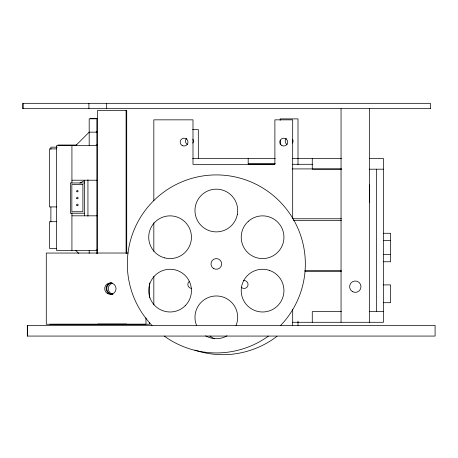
<?xml version="1.0" encoding="UTF-8"?>
<svg xmlns="http://www.w3.org/2000/svg" width="458" height="458" viewBox="0 0 458 458"><rect width="100%" height="100%" fill="white"/><g stroke="black" fill="none" stroke-linecap="round" stroke-linejoin="round"><path stroke-width="0.69" d="M75.839 145.507L89.19 132.156L96.844 132.156M79.892 183.068L84.787 180.486M22.9 108.666L430.503 108.666M97.537 118.324L90.581 118.324L90.581 118.777M192.623 129.574L198.32 129.574L198.32 158.462M96.146 131.675L97.537 131.675M58 145.026L76.87 145.026M96.1 145.026L97.537 145.026M96.844 145.507L56.615 145.507L56.615 250.537L96.844 250.537M57.29 147.161L50.884 147.161L50.884 149.268M56.615 148.89L49.493 148.89L49.493 206.924L56.615 206.924M192.641 158.514L275.241 158.514M292.33 158.514L341.468 158.514M369.234 158.514L383.478 158.514L383.478 322.289L292.33 322.289M248.162 163.397L275.224 163.397M248.316 164.29L274.771 164.29M292.651 164.29L312.671 164.29M292.187 168.916L341.525 168.916M341.468 169.191L312.27 169.191L312.27 158.514M369.234 169.191L383.478 169.191M71.923 180.217L96.844 180.217M84.386 182.965L70.355 182.965L70.355 213.228L84.386 213.228M71.923 215.821L96.844 215.821M292.902 218.758L341.525 218.758M293.458 220.527L341.365 220.527M56.615 221.695L49.493 221.695L49.493 248.402L56.615 248.402M383.478 233.277L390.6 233.277L390.6 261.758L383.478 261.758M383.478 240.398L390.6 240.398M96.1 250.057L97.537 250.057M128.188 253.022L46.281 253.056L46.281 324.264L145.97 324.264L145.97 317.852M383.478 254.642L390.6 254.642M304.896 270.375L341.365 270.375M304.976 271.479L341.445 271.479M383.478 284.905L390.6 284.905L390.6 302.704L383.478 302.704M341.468 311.606L312.27 311.606L312.27 322.289M369.234 311.606L383.478 311.606M97.6 324.069L126.717 324.069M49.865 324.23L149.554 324.23L149.554 322.804M27.314 325.392L435.1 325.392L435.1 336.069L27.314 336.069L27.314 325.392L27.411 336.069M75.839 250.537L78.805 253.503M430.394 108.666L430.394 103.325L22.9 103.325L22.952 108.666L22.992 103.325M376.356 169.191L376.356 311.606M369.532 108.666L369.532 322.289M369.394 184.935L369.394 202.739M341.05 108.666L341.05 322.289M298.009 164.628L298.009 118.891L280.204 118.891L280.204 120.305M298.009 321.104L298.009 325.392M292.685 218.466L292.685 119.841L274.886 119.841L274.886 164.348L192.995 164.348L192.995 119.841L153.831 119.841L153.831 200.598M292.685 309.196L292.685 325.632M280.204 140.085L280.204 144.322M248.184 158.514L248.184 163.85M153.831 222.737L153.831 251.339M153.831 276.323L153.831 304.908M149.554 282.93L149.554 297.883M126.717 253.337L126.717 110.447L97.6 110.447L97.6 253.337M126.087 110.447L126.087 253.337M106.691 103.325L106.691 108.666M96.844 253.738L96.844 118.805L89.19 118.805L89.19 145.507M89.19 250.537L89.19 253.348M88.892 103.325L88.892 108.666M87.942 179.805L87.942 216.239M84.386 180.217L84.386 215.821M71.923 145.507L71.923 183.068M71.923 212.976L71.923 250.537M50.884 207.039L50.884 221.901M292.496 139.186A3.916 3.916 0 0 1 292.496 143.102M287.149 144.533A3.916 3.916 0 0 1 286.336 138.373M192.807 139.186A3.916 3.916 0 0 1 192.807 143.102M187.459 144.533A3.916 3.916 0 0 1 186.646 138.373M241.183 287.092A3.916 3.916 0 0 0 241.744 287.613L242.167 287.899A3.916 3.916 0 0 0 247.52 286.468A3.916 3.916 0 0 0 246.083 281.115L245.625 280.891A3.916 3.916 0 0 0 243.364 280.668M191.713 288.425A3.916 3.916 0 0 1 189.326 281.401M112.473 294.128A5.696 5.696 0 0 1 112.473 283.124M277.044 336.281A89.007 89.007 0 0 1 194.862 350.158M214.688 338.805A21.36 21.36 0 0 1 209.856 336.017M152.033 325.478A89.007 89.007 0 0 1 153.854 200.53A89.007 89.007 0 0 1 278.808 200.53A89.007 89.007 0 0 1 280.628 325.478M268.44 336.086A89.007 89.007 0 0 1 164.222 336.086M236.065 325.506A21.36 21.36 0 0 0 237.284 313.163L236.963 311.801A21.36 21.36 0 0 0 195.698 311.801L195.377 313.163A21.36 21.36 0 0 0 196.596 325.506M227.013 335.829A21.36 21.36 0 0 1 205.648 335.829M112.845 294.15A5.696 5.696 0 0 1 106.806 289.021A5.696 5.696 0 0 1 111.729 282.815M112.954 294.053A5.696 5.696 0 0 1 106.222 289.393A5.696 5.696 0 0 1 111.099 282.815M237.284 214.688L236.963 216.05A21.36 21.36 0 0 1 195.698 216.05L195.377 214.688A21.36 21.36 0 0 1 216.331 189.16A21.36 21.36 0 0 1 237.284 214.688M248.494 221.162L247.475 222.119A21.36 21.36 0 0 0 268.107 257.854L269.447 257.448A21.36 21.36 0 0 0 281.08 226.538A21.36 21.36 0 0 0 248.494 221.162M185.187 305.732L184.168 306.688A21.36 21.36 0 0 1 151.581 301.307A21.36 21.36 0 0 1 163.214 270.397L164.554 269.991A21.36 21.36 0 0 1 185.187 305.732M82.892 184.454L71.849 184.454L71.849 211.733L82.892 211.733L82.892 184.454M269.447 270.397L268.107 269.991A21.36 21.36 0 0 0 247.475 305.732L248.494 306.688A21.36 21.36 0 0 0 281.08 301.307A21.36 21.36 0 0 0 269.447 270.397M164.554 257.854L163.214 257.448A21.36 21.36 0 0 1 151.581 226.538A21.36 21.36 0 0 1 184.168 221.162L185.187 222.119A21.36 21.36 0 0 1 164.554 257.854M281.83 145.484A3.916 3.916 0 0 0 287.704 142.094A3.916 3.916 0 0 0 281.83 138.705A3.916 3.916 0 0 0 281.83 145.484M182.141 145.484A3.916 3.916 0 0 0 188.015 142.094A3.916 3.916 0 0 0 182.141 138.705A3.916 3.916 0 0 0 182.141 145.484M107.521 293.589A5.696 5.696 0 0 0 116.063 288.66A5.696 5.696 0 0 0 107.521 283.725A5.696 5.696 0 0 0 107.521 293.589M76.978 205.608A0.784 0.784 0 0 0 78.152 204.932A0.784 0.784 0 0 0 76.978 204.251A0.784 0.784 0 0 0 76.978 205.608M77.013 191.765A0.71 0.71 0 0 0 78.083 191.152A0.71 0.71 0 0 0 77.013 190.534A0.71 0.71 0 0 0 77.013 191.765M76.824 198.566A0.773 0.773 0 0 0 78.112 198.222A0.773 0.773 0 0 0 77.173 197.278A0.773 0.773 0 0 0 76.824 198.566M213.365 268.365A5.341 5.341 0 0 0 221.661 264.272A5.341 5.341 0 0 0 213.966 259.136A5.341 5.341 0 0 0 213.365 268.365M352.442 291.614A5.696 5.696 0 0 0 360.99 286.685A5.696 5.696 0 0 0 352.442 281.75A5.696 5.696 0 0 0 352.442 291.614"/></g></svg>
